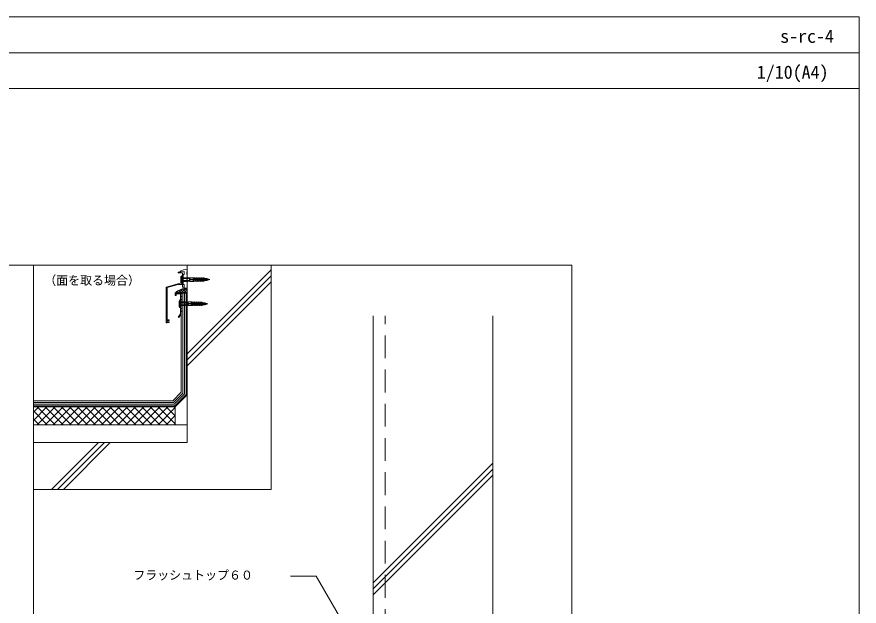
# Model space of a CAD drawing. Units: millimetres, scale not verified. Extents: x -1380 to 1380, y -955 to 955.
# Drawn here: x -28 to 1380, y -30 to 955 of the extents above; entities that cross this region are included whole.
import ezdxf
from ezdxf.enums import TextEntityAlignment as Align

# ---------------------------------------------------------------- set-up
doc = ezdxf.new("R2010")
doc.units = ezdxf.units.MM
doc.header["$LTSCALE"] = 3
doc.linetypes.add('USER1', pattern=[19.05, 12.7, -6.35])
for name, color, linetype, lineweight in [('0-0_0', 7, 'Continuous', 9), ('0-1_HATCH', 9, 'Continuous', 18), ('0-3_KUTAI', 3, 'Continuous', 18), ('0-4_BOUSUI', 1, 'Continuous', 18), ('0-5_MOJI', 7, 'Continuous', 18), ('0-7_dannnetu', 6, 'Continuous', 18), ('0-8_KANAMONO', 4, 'Continuous', 18), ('0-9_single', 6, 'Continuous', 18), ('0-A_KANAMONO_SCREW', 4, 'Continuous', 18), ('0-B_WAKU', 7, 'Continuous', 18)]:
    doc.layers.add(name, color=color, linetype=linetype, lineweight=lineweight)
doc.styles.add('ＭＳ ゴシック', font='')
doc.styles.get('ＭＳ ゴシック').set_extended_font_data('MS Gothic')

msp = doc.modelspace()

# ---------------------------------------------------------------- linework, layer by layer
at = {"layer": '0-0_0', "lineweight": 18}
msp.add_line((-1379.957, 895.031), (1380.043, 895.031), dxfattribs=at)
at = {"layer": '0-1_HATCH'}
for p, q in [((257.112, 391.853), (397.566, 532.307)), ((257.112, 381.953), (397.566, 522.408)), ((257.112, 372.054), (397.566, 512.508)), ((237.775, 493.52), (241.079, 496.823)), ((238.586, 493.52), (237.896, 494.21)), ((243.076, 493.52), (240.319, 496.277)), ((242.265, 493.52), (249.235, 500.489)), ((247.566, 493.52), (243.04, 498.045)), ((252.056, 493.52), (246.087, 499.489)), ((246.756, 493.52), (254.428, 501.192)), ((256.546, 493.52), (249.511, 500.555)), ((251.246, 493.52), (257.112, 499.386)), ((257.112, 497.444), (253.413, 501.142)), ((255.736, 493.52), (257.112, 494.896)), ((0.043, 294.209), (9.354, 303.52)), ((0.043, 280.738), (22.824, 303.52)), ((22.984, 273.52), (0.043, 296.46)), ((6.295, 273.52), (36.295, 303.52)), ((36.454, 273.52), (6.454, 303.52)), ((19.765, 273.52), (49.765, 303.52)), ((49.924, 273.52), (19.924, 303.52)), ((33.236, 273.52), (63.236, 303.52)), ((63.395, 273.52), (33.395, 303.52)), ((46.706, 273.52), (76.706, 303.52)), ((76.865, 273.52), (46.865, 303.52)), ((60.176, 273.52), (90.176, 303.52)), ((90.336, 273.52), (60.336, 303.52)), ((73.647, 273.52), (103.647, 303.52)), ((103.806, 273.52), (73.806, 303.52)), ((87.117, 273.52), (117.117, 303.52)), ((117.276, 273.52), (87.276, 303.52)), ((100.587, 273.52), (130.587, 303.52)), ((130.747, 273.52), (100.747, 303.52)), ((114.058, 273.52), (144.058, 303.52)), ((144.217, 273.52), (114.217, 303.52)), ((127.528, 273.52), (157.528, 303.52)), ((157.688, 273.52), (127.688, 303.52)), ((140.999, 273.52), (170.999, 303.52)), ((171.158, 273.52), (141.158, 303.52)), ((154.469, 273.52), (184.469, 303.52)), ((184.628, 273.52), (154.628, 303.52)), ((167.939, 273.52), (197.939, 303.52)), ((198.099, 273.52), (168.099, 303.52)), ((181.41, 273.52), (211.41, 303.52)), ((211.569, 273.52), (181.569, 303.52)), ((194.88, 273.52), (224.88, 303.52)), ((225.039, 273.52), (195.039, 303.52)), ((208.351, 273.52), (237.112, 302.281)), ((237.112, 274.917), (208.51, 303.52)), ((237.112, 288.388), (221.98, 303.52)), ((237.112, 301.858), (235.451, 303.52)), ((9.513, 273.52), (0.043, 282.989)), ((221.821, 273.52), (237.112, 288.811)), ((235.291, 273.52), (237.112, 275.34)), ((30.416, 165.157), (108.779, 243.52)), ((40.316, 165.157), (118.678, 243.52)), ((50.215, 165.157), (128.578, 243.52)), ((567.831, 9.224), (767.831, 209.224)), ((567.831, -0.676), (767.831, 199.324)), ((567.831, -10.575), (767.831, 189.425))]:
    msp.add_line(p, q, dxfattribs=at)
at = {"layer": '0-3_KUTAI'}
for p, q in [((257.112, 540.031), (257.112, 243.52)), ((567.831, 455.508), (567.831, -72.653)), ((767.831, 455.508), (767.831, -659.969)), ((237.112, 303.52), (257.112, 323.52)), ((237.112, 303.52), (237.112, 273.52)), ((257.112, 273.52), (0.043, 273.52)), ((0.043, 243.52), (257.112, 243.52))]:
    msp.add_line(p, q, dxfattribs=at)
at = {"layer": '0-3_KUTAI', "linetype": 'USER1'}
msp.add_line((587.831, -72.653), (587.831, 455.508), dxfattribs=at)
at = {"layer": '0-4_BOUSUI'}
msp.add_line((257.112, 493.52), (247.212, 493.52), dxfattribs=at)
msp.add_lwpolyline([(0.043, 305.02), (236.491, 305.02), (255.612, 324.141), (255.612, 493.52)], dxfattribs=at)
msp.add_arc((255.135, 476.455), 24.748, 85.41887, 136.40543, dxfattribs=at)
at = {"layer": '0-5_MOJI'}
for p, q in [((472.699, 20.345), (429.899, 20.345)), ((555.163, -122.486), (472.699, 20.345))]:
    msp.add_line(p, q, dxfattribs=at)
msp.add_lwpolyline([(0.043, 165.157), (397.566, 165.157), (397.566, 540.031)], dxfattribs=at)
at = {"layer": '0-7_dannnetu'}
msp.add_line((0.043, 303.52), (237.112, 303.52), dxfattribs=at)
at = {"layer": '0-8_KANAMONO'}
for p, q in [((245.112, 529.443), (245.112, 530.08)), ((248.012, 487.77), (247.212, 488.52)), ((226.662, 447.53), (226.589, 447.488)), ((226.589, 445.551), (226.662, 445.509)), ((226.912, 448.52), (226.912, 447.963)), ((226.912, 445.076), (226.912, 444.52))]:
    msp.add_line(p, q, dxfattribs=at)
for points in [[(252.112, 529.494), (252.112, 524.52), (250.612, 524.52), (250.612, 507.52), (252.112, 507.52), (252.112, 503.52), (249.112, 503.52), (249.112, 507.52), (242.063, 507.52), (223.412, 502.522), (223.412, 473.82)], [(249.112, 512.289), (249.112, 515.72), (249.412, 516.02), (249.112, 516.32), (249.112, 527.02), (242.112, 527.02), (242.112, 528.52), (251.888, 529.693)], [(256.112, 501.52), (252.112, 501.52), (252.112, 507.52), (250.612, 507.82), (250.612, 524.22), (252.112, 524.52), (252.112, 529.72), (245.672, 528.947)], [(257.112, 533.52), (257.112, 529.02), (256.612, 528.52), (256.612, 525.02), (257.112, 524.52), (257.112, 502.52)], [(226.412, 444.02), (223.412, 444.02), (223.412, 443.52), (222.112, 443.52), (222.112, 503.52), (247.63, 510.357)], [(223.412, 473.22), (223.412, 449.02), (226.412, 449.02)]]:
    msp.add_lwpolyline(points, dxfattribs=at)
msp.add_lwpolyline([(248.012, 487.77), (247.212, 488.52), (247.212, 492.02), (248.012, 492.77), (247.212, 493.52), (237.212, 493.52), (237.212, 489.52), (238.412, 489.52), (238.412, 492.32), (246.012, 492.32), (246.012, 458.883), (242.214, 453.186), (243.212, 452.52), (247.212, 458.52), (247.212, 462.02), (248.012, 462.77), (247.212, 463.52), (247.212, 467.02), (248.012, 467.77), (247.212, 468.52), (247.212, 472.02), (248.012, 472.77), (247.212, 473.52), (247.212, 477.02), (248.012, 477.77), (247.212, 478.52), (247.212, 482.02), (248.012, 482.77), (247.212, 483.52), (247.212, 487.02)], close=True, dxfattribs=at)
for centre, radius, start, end in [((262, 493.819), 40, 97.01862, 114.97305), ((245.612, 529.443), 0.5, 180, 276.84277), ((251.912, 529.494), 0.2, 0, 96.84277), ((247.112, 512.289), 2, 285, 0), ((256.112, 502.52), 1, 270, 0), ((223.412, 473.52), 0.3, 90, 270), ((224.912, 446.52), 1.5, 44.47751, 315.52249), ((226.339, 447.921), 0.5, 224.47751, 300), ((226.339, 445.118), 0.5, 60, 135.52249), ((226.412, 448.52), 0.5, 0, 90), ((226.412, 444.52), 0.5, 270, 0), ((226.412, 447.963), 0.5, 300, 0), ((226.412, 445.076), 0.5, 0, 60)]:
    msp.add_arc(centre, radius, start, end, dxfattribs=at)
at = {"layer": '0-9_single'}
for points in [[(0.043, 307.82), (235.331, 307.82), (252.812, 325.301), (252.812, 493.52)], [(0.043, 310.62), (234.171, 310.62), (250.012, 326.46), (250.012, 493.52)], [(0.043, 313.42), (233.011, 313.42), (247.212, 327.62), (247.212, 458.52)]]:
    msp.add_lwpolyline(points, dxfattribs=at)
at = {"layer": '0-A_KANAMONO_SCREW'}
for p, q in [((246.612, 520.57), (248.112, 522.52)), ((248.112, 522.52), (249.112, 522.52)), ((248.112, 509.52), (248.112, 522.52)), ((246.549, 512.174), (246.549, 519.865)), ((246.612, 511.47), (246.612, 520.57)), ((248.112, 509.52), (246.612, 511.47)), ((256.612, 519.017), (249.112, 519.017)), ((256.612, 513.022), (249.112, 513.022)), ((251.162, 517.57), (255.762, 517.57)), ((251.162, 514.47), (255.762, 514.47)), ((251.312, 517.57), (251.312, 519.017)), ((251.312, 513.022), (251.312, 514.47)), ((251.762, 517.57), (251.762, 519.017)), ((251.762, 513.022), (251.762, 514.47)), ((252.262, 517.57), (252.262, 519.017)), ((252.262, 513.022), (252.262, 514.47)), ((252.762, 517.57), (252.762, 519.017)), ((252.762, 513.022), (252.762, 514.47)), ((253.262, 517.57), (253.262, 519.017)), ((253.262, 513.022), (253.262, 514.47)), ((253.762, 517.57), (253.762, 519.017)), ((253.762, 513.022), (253.762, 514.47)), ((254.262, 517.57), (254.262, 519.017)), ((254.262, 513.022), (254.262, 514.47)), ((254.762, 517.57), (254.762, 519.017)), ((254.762, 513.022), (254.762, 514.47)), ((255.262, 517.57), (255.262, 519.017)), ((255.262, 513.022), (255.262, 514.47)), ((255.762, 517.57), (255.762, 519.017)), ((255.762, 513.022), (255.762, 514.47)), ((256.612, 517.57), (256.612, 519.017)), ((256.612, 518.77), (261.612, 518.77)), ((256.612, 517.57), (259.562, 517.57)), ((256.612, 513.022), (256.612, 514.47)), ((256.612, 514.47), (259.562, 514.47)), ((256.612, 513.27), (261.612, 513.27)), ((268.475, 519.017), (261.612, 519.017)), ((261.612, 519.017), (261.612, 513.022)), ((268.475, 513.022), (261.612, 513.022)), ((286.612, 516.323), (263.73, 516.323)), ((284.715, 515.716), (263.73, 515.716)), ((268.02, 517.613), (267.339, 517.613)), ((268.02, 514.426), (267.339, 514.426)), ((267.54, 517.228), (268.02, 517.228)), ((267.54, 514.811), (268.02, 514.811)), ((268.475, 519.017), (268.477, 519.017)), ((268.475, 513.022), (268.477, 513.022)), ((270.437, 518.27), (272.194, 518.27)), ((270.437, 513.77), (272.194, 513.77)), ((271.738, 517.613), (271.058, 517.613)), ((271.738, 514.426), (271.058, 514.426)), ((271.258, 517.228), (271.738, 517.228)), ((271.258, 517.228), (271.738, 517.228)), ((271.258, 514.811), (271.738, 514.811)), ((271.258, 514.811), (271.738, 514.811)), ((274.156, 518.27), (275.912, 518.27)), ((274.156, 513.77), (275.912, 513.77)), ((275.457, 517.613), (274.776, 517.613)), ((275.457, 514.426), (274.776, 514.426)), ((274.977, 517.228), (275.457, 517.228)), ((274.977, 514.811), (275.457, 514.811)), ((277.874, 518.27), (279.631, 518.27)), ((277.874, 513.77), (279.631, 513.77)), ((279.175, 517.613), (278.495, 517.613)), ((279.175, 514.426), (278.495, 514.426)), ((278.695, 517.228), (279.175, 517.228)), ((278.695, 514.811), (279.175, 514.811)), ((281.517, 518.27), (283.273, 518.27)), ((281.517, 513.77), (283.273, 513.77)), ((282.135, 515.716), (282.135, 516.323)), ((282.818, 517.613), (282.137, 517.613)), ((282.818, 514.426), (282.137, 514.426)), ((282.338, 517.228), (282.818, 517.228)), ((282.338, 514.811), (282.818, 514.811)), ((282.742, 515.716), (282.742, 516.323)), ((284.715, 516.323), (284.715, 518.762)), ((284.715, 515.716), (284.715, 513.277)), ((286.599, 517.82), (286.582, 517.685)), ((286.599, 514.22), (286.582, 514.354)), ((286.599, 517.82), (286.849, 517.784)), ((286.599, 514.22), (286.849, 514.255)), ((286.849, 517.776), (286.849, 514.255)), ((286.849, 517.77), (289.849, 517.77)), ((286.849, 514.27), (289.849, 514.27)), ((294.849, 516.02), (287.392, 516.02)), ((289.849, 514.27), (289.849, 517.77)), ((243.449, 471.756), (243.449, 479.446)), ((243.512, 480.151), (245.012, 482.101)), ((243.512, 471.051), (243.512, 480.151)), ((245.012, 482.101), (246.012, 482.101)), ((245.012, 469.101), (245.012, 482.101)), ((253.512, 478.598), (246.012, 478.598)), ((248.212, 477.151), (248.212, 478.598)), ((248.662, 477.151), (248.662, 478.598)), ((249.162, 477.151), (249.162, 478.598)), ((249.662, 477.151), (249.662, 478.598)), ((250.162, 477.151), (250.162, 478.598)), ((250.662, 477.151), (250.662, 478.598)), ((251.162, 477.151), (251.162, 478.598)), ((251.662, 477.151), (251.662, 478.598)), ((252.162, 477.151), (252.162, 478.598)), ((252.662, 477.151), (252.662, 478.598)), ((253.512, 477.151), (253.512, 478.598)), ((265.375, 478.598), (258.512, 478.598)), ((258.512, 478.598), (258.512, 472.604)), ((265.375, 478.598), (265.377, 478.598)), ((245.012, 469.101), (243.512, 471.051)), ((253.512, 472.604), (246.012, 472.604)), ((248.062, 477.151), (252.662, 477.151)), ((248.062, 474.051), (252.662, 474.051)), ((248.212, 472.604), (248.212, 474.051)), ((248.662, 472.604), (248.662, 474.051)), ((249.162, 472.604), (249.162, 474.051)), ((249.662, 472.604), (249.662, 474.051)), ((250.162, 472.604), (250.162, 474.051)), ((250.662, 472.604), (250.662, 474.051)), ((251.162, 472.604), (251.162, 474.051)), ((251.662, 472.604), (251.662, 474.051)), ((252.162, 472.604), (252.162, 474.051)), ((252.662, 472.604), (252.662, 474.051)), ((253.512, 478.351), (258.512, 478.351)), ((253.512, 477.151), (256.462, 477.151)), ((253.512, 472.604), (253.512, 474.051)), ((253.512, 474.051), (256.462, 474.051)), ((253.512, 472.851), (258.512, 472.851)), ((265.375, 472.604), (258.512, 472.604)), ((283.512, 475.905), (260.63, 475.905)), ((281.615, 475.297), (260.63, 475.297)), ((264.92, 477.195), (264.239, 477.195)), ((264.92, 474.007), (264.239, 474.007)), ((264.44, 476.809), (264.92, 476.809)), ((264.44, 474.393), (264.92, 474.393)), ((265.375, 472.604), (265.377, 472.604)), ((267.337, 477.851), (269.094, 477.851)), ((267.337, 473.351), (269.094, 473.351)), ((268.638, 477.195), (267.958, 477.195)), ((268.638, 474.007), (267.958, 474.007)), ((268.158, 476.809), (268.638, 476.809)), ((268.158, 476.809), (268.638, 476.809)), ((268.158, 474.393), (268.638, 474.393)), ((268.158, 474.393), (268.638, 474.393)), ((271.056, 477.851), (272.812, 477.851)), ((271.056, 473.351), (272.812, 473.351)), ((272.357, 477.195), (271.676, 477.195)), ((272.357, 474.007), (271.676, 474.007)), ((271.877, 476.809), (272.357, 476.809)), ((271.877, 474.393), (272.357, 474.393)), ((274.774, 477.851), (276.531, 477.851)), ((274.774, 473.351), (276.531, 473.351)), ((276.075, 477.195), (275.395, 477.195)), ((276.075, 474.007), (275.395, 474.007)), ((275.595, 476.809), (276.075, 476.809)), ((275.595, 474.393), (276.075, 474.393)), ((278.417, 477.851), (280.173, 477.851)), ((278.417, 473.351), (280.173, 473.351)), ((279.035, 475.297), (279.035, 475.905)), ((279.718, 477.195), (279.037, 477.195)), ((279.718, 474.007), (279.037, 474.007)), ((279.238, 476.809), (279.718, 476.809)), ((279.238, 474.393), (279.718, 474.393)), ((279.642, 475.297), (279.642, 475.905)), ((281.615, 475.905), (281.615, 478.344)), ((281.615, 475.297), (281.615, 472.858)), ((283.499, 477.401), (283.482, 477.266)), ((283.499, 473.801), (283.482, 473.936)), ((283.499, 477.401), (283.749, 477.365)), ((283.499, 473.801), (283.749, 473.837)), ((283.749, 477.357), (283.749, 473.837)), ((283.749, 477.351), (286.749, 477.351)), ((283.749, 473.851), (286.749, 473.851)), ((291.749, 475.601), (284.292, 475.601)), ((286.749, 473.851), (286.749, 477.351))]:
    msp.add_line(p, q, dxfattribs=at)
for points in [[(248.112, 509.52), (249.112, 509.52), (249.112, 522.52)], [(265.062, 519.017), (266.458, 518.77), (267.116, 517.508)], [(265.062, 513.022), (266.458, 513.269), (267.116, 514.531)], [(271.258, 517.228), (268.319, 517.228), (268.33, 517.359)], [(271.258, 514.811), (268.319, 514.811), (268.33, 514.68)], [(268.475, 517.728), (268.475, 519.017), (270.207, 518.712), (270.833, 517.51)], [(268.475, 514.311), (268.475, 513.022), (270.207, 513.327), (270.833, 514.529)], [(274.977, 517.228), (272.037, 517.228), (272.048, 517.359)], [(274.977, 514.811), (272.037, 514.811), (272.048, 514.68)], [(272.194, 517.728), (272.194, 519.017), (273.926, 518.712), (274.551, 517.51)], [(272.194, 514.311), (272.194, 513.022), (273.926, 513.327), (274.551, 514.529)], [(278.695, 517.228), (275.756, 517.228), (275.767, 517.359)], [(278.695, 514.811), (275.756, 514.811), (275.767, 514.68)], [(275.912, 517.728), (275.912, 519.017), (277.644, 518.712), (278.27, 517.51)], [(275.912, 514.311), (275.912, 513.022), (277.644, 513.327), (278.27, 514.529)], [(282.338, 517.228), (279.474, 517.228), (279.485, 517.359)], [(282.338, 514.811), (279.474, 514.811), (279.485, 514.68)], [(279.631, 517.728), (279.631, 519.017), (281.279, 518.726), (281.912, 517.51)], [(279.631, 514.311), (279.631, 513.022), (281.279, 513.313), (281.912, 514.529)], [(286.612, 517.228), (283.103, 517.228), (283.114, 517.346)], [(286.612, 514.811), (283.103, 514.811), (283.114, 514.693)], [(283.273, 517.728), (283.273, 519.017), (284.715, 518.762), (286.612, 517.667), (286.612, 516.02)], [(283.273, 514.311), (283.273, 513.022), (284.715, 513.277), (286.612, 514.372), (286.612, 516.02)], [(289.849, 517.77), (294.849, 516.02), (289.849, 514.27)], [(245.012, 469.101), (246.012, 469.101), (246.012, 482.101)], [(261.962, 478.598), (263.358, 478.352), (264.016, 477.089)], [(265.375, 477.309), (265.375, 478.598), (267.107, 478.293), (267.733, 477.092)], [(269.094, 477.309), (269.094, 478.598), (270.826, 478.293), (271.451, 477.092)], [(272.812, 477.309), (272.812, 478.598), (274.544, 478.293), (275.17, 477.092)], [(276.531, 477.309), (276.531, 478.598), (278.179, 478.308), (278.812, 477.091)], [(280.173, 477.309), (280.173, 478.598), (281.615, 478.344), (283.512, 477.249), (283.512, 475.601)], [(261.962, 472.604), (263.358, 472.85), (264.016, 474.113)], [(268.158, 476.809), (265.219, 476.809), (265.23, 476.941)], [(268.158, 474.393), (265.219, 474.393), (265.23, 474.261)], [(265.375, 473.893), (265.375, 472.604), (267.107, 472.909), (267.733, 474.11)], [(271.877, 476.809), (268.937, 476.809), (268.948, 476.941)], [(271.877, 474.393), (268.937, 474.393), (268.948, 474.261)], [(269.094, 473.893), (269.094, 472.604), (270.826, 472.909), (271.451, 474.11)], [(275.595, 476.809), (272.656, 476.809), (272.667, 476.941)], [(275.595, 474.393), (272.656, 474.393), (272.667, 474.261)], [(272.812, 473.893), (272.812, 472.604), (274.544, 472.909), (275.17, 474.11)], [(279.238, 476.809), (276.374, 476.809), (276.385, 476.941)], [(279.238, 474.393), (276.374, 474.393), (276.385, 474.261)], [(276.531, 473.893), (276.531, 472.604), (278.179, 472.894), (278.812, 474.111)], [(283.512, 476.809), (280.003, 476.809), (280.014, 476.927)], [(283.512, 474.393), (280.003, 474.393), (280.014, 474.275)], [(280.173, 473.893), (280.173, 472.604), (281.615, 472.858), (283.512, 473.953), (283.512, 475.601)], [(286.749, 477.351), (291.749, 475.601), (286.749, 473.851)]]:
    msp.add_lwpolyline(points, dxfattribs=at)
for centre, radius in [((267.341, 518.075), 0.462), ((267.341, 513.964), 0.462), ((267.58, 517.75), 0.524), ((267.58, 514.289), 0.524), ((267.957, 517.719), 0.519), ((267.957, 514.32), 0.519), ((268.018, 518.071), 0.458), ((268.018, 513.968), 0.458), ((268.02, 517.658), 0.431), ((268.02, 514.381), 0.431), ((271.059, 518.075), 0.462), ((271.059, 513.964), 0.462), ((271.301, 517.754), 0.528), ((271.301, 514.285), 0.528), ((271.675, 517.719), 0.519), ((271.675, 514.32), 0.519), ((271.736, 518.071), 0.458), ((271.736, 513.968), 0.458), ((271.738, 517.658), 0.431), ((271.738, 514.381), 0.431), ((274.778, 518.075), 0.462), ((274.778, 513.964), 0.462), ((275.02, 517.754), 0.528), ((275.02, 514.285), 0.528), ((275.393, 517.719), 0.519), ((275.393, 514.32), 0.519), ((275.455, 518.071), 0.458), ((275.455, 513.968), 0.458), ((275.457, 517.658), 0.431), ((275.457, 514.381), 0.431), ((278.496, 518.075), 0.462), ((278.496, 513.964), 0.462), ((278.738, 517.754), 0.528), ((278.738, 514.285), 0.528), ((279.112, 517.719), 0.519), ((279.112, 514.32), 0.519), ((279.173, 518.071), 0.458), ((279.173, 513.968), 0.458), ((279.175, 517.658), 0.431), ((279.175, 514.381), 0.431), ((282.139, 518.075), 0.462), ((282.139, 513.964), 0.462), ((282.38, 517.753), 0.527), ((282.38, 514.286), 0.527), ((282.761, 517.717), 0.512), ((282.761, 514.322), 0.512), ((282.815, 518.071), 0.458), ((282.815, 513.968), 0.458), ((282.818, 517.657), 0.43), ((282.818, 514.382), 0.43), ((264.241, 477.656), 0.462), ((264.241, 473.546), 0.462), ((264.48, 477.331), 0.524), ((264.48, 473.871), 0.524), ((264.857, 477.301), 0.519), ((264.857, 473.901), 0.519), ((264.918, 477.652), 0.458), ((264.918, 473.55), 0.458), ((264.92, 477.24), 0.431), ((264.92, 473.962), 0.431), ((267.959, 477.656), 0.462), ((267.959, 473.546), 0.462), ((268.201, 477.336), 0.528), ((268.201, 473.867), 0.528), ((268.575, 477.301), 0.519), ((268.575, 473.901), 0.519), ((268.636, 477.652), 0.458), ((268.636, 473.55), 0.458), ((268.638, 477.24), 0.431), ((268.638, 473.962), 0.431), ((271.678, 477.656), 0.462), ((271.678, 473.546), 0.462), ((271.92, 477.336), 0.528), ((271.92, 473.867), 0.528), ((272.293, 477.301), 0.519), ((272.293, 473.901), 0.519), ((272.355, 477.652), 0.458), ((272.355, 473.55), 0.458), ((272.357, 477.24), 0.431), ((272.357, 473.962), 0.431), ((275.396, 477.656), 0.462), ((275.396, 473.546), 0.462), ((275.638, 477.336), 0.528), ((275.638, 473.867), 0.528), ((276.012, 477.301), 0.519), ((276.012, 473.901), 0.519), ((276.073, 477.652), 0.458), ((276.073, 473.55), 0.458), ((276.075, 477.24), 0.431), ((276.075, 473.962), 0.431), ((279.039, 477.656), 0.462), ((279.039, 473.546), 0.462), ((279.28, 477.334), 0.527), ((279.28, 473.868), 0.527), ((279.661, 477.299), 0.512), ((279.661, 473.903), 0.512), ((279.715, 477.652), 0.458), ((279.715, 473.55), 0.458), ((279.718, 477.239), 0.43), ((279.718, 473.963), 0.43)]:
    msp.add_circle(centre, radius, dxfattribs=at)
for centre, radius, start, end in [((247.199, 516.02), 3.9, 98.65592, 99.59407), ((247.199, 516.02), 3.9, 260.40593, 261.34408), ((251.162, 516.02), 1.55, 90, 270), ((256.187, 517.57), 0.425, 180, 0), ((256.187, 514.47), 0.425, 0, 180), ((259.562, 516.02), 1.55, 270, 90), ((263.212, 516.02), 0.6, 30.39126, 329.60874), ((244.099, 475.601), 3.9, 98.65592, 99.59407), ((244.099, 475.601), 3.9, 260.40593, 261.34408), ((248.062, 475.601), 1.55, 90, 270), ((253.087, 477.151), 0.425, 180, 0), ((253.087, 474.051), 0.425, 0, 180), ((256.462, 475.601), 1.55, 270, 90), ((260.112, 475.601), 0.6, 30.39126, 329.60874)]:
    msp.add_arc(centre, radius, start, end, dxfattribs=at)
for centre, ratio, start_param, end_param in [((289.849, 517.27), 0.294118, 4.71238898, 6.28318531), ((289.849, 517.27), 0.735349, 6.28318531, 7.85398163), ((289.849, 514.77), 0.735294, 4.72407665, 6.28318531), ((289.849, 514.77), 0.294118, 6.28318531, 7.85398163), ((286.749, 476.851), 0.294118, 4.71238898, 6.28318531), ((286.749, 476.851), 0.735349, 6.28318531, 7.85398163), ((286.749, 474.351), 0.735294, 4.72407665, 6.28318531), ((286.749, 474.351), 0.294118, 6.28318531, 7.85398163)]:
    msp.add_ellipse(centre, major_axis=(-1.7, 0), ratio=ratio, start_param=start_param, end_param=end_param, dxfattribs=at)
at = {"layer": '0-B_WAKU'}
msp.add_line((0.043, 540.031), (0.043, -659.969), dxfattribs=at)
for points in [[(1380.043, 835.031), (-1379.957, 835.031), (-1379.957, 955.031), (1380.043, 955.031)], [(-1379.957, -954.969), (1380.043, -954.969), (1380.043, 955.031), (-1379.957, 955.031)], [(-899.957, -659.969), (900.043, -659.969), (900.043, 540.031), (-899.957, 540.031)]]:
    msp.add_lwpolyline(points, close=True, dxfattribs=at)

# ---------------------------------------------------------------- texts
at = {"layer": '0-5_MOJI', "style": 'ＭＳ ゴシック'}
for s, p in [('（面を取る場合）', (18.179, 502.833)), ('フラッシュトップ６０', (167.001, 10.345))]:
    msp.add_text(s, height=14.66, dxfattribs=at).set_placement(p, align=Align.BOTTOM_LEFT)
at = {"layer": '0-B_WAKU', "style": 'ＭＳ ゴシック'}
for s, p in [('s-rc-4', (1248.089, 905.031)), ('1/10(A4)', (1209.104, 845.031))]:
    msp.add_text(s, height=21.99, dxfattribs=at).set_placement(p, align=Align.BOTTOM_LEFT)

doc.saveas('drawing.dxf')
